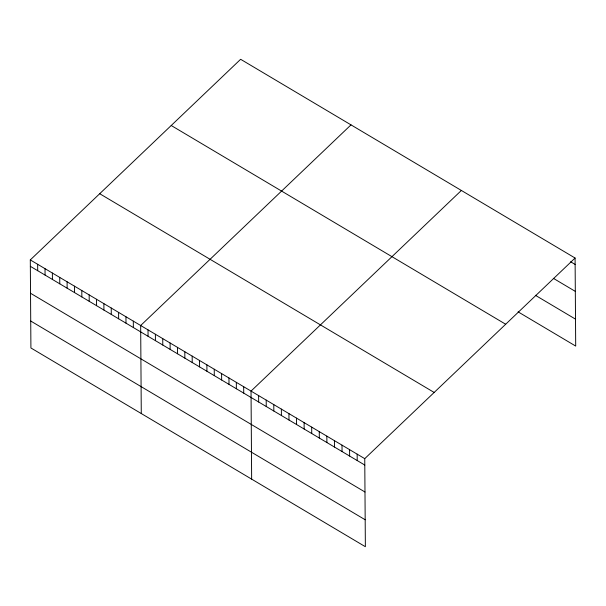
<?xml version="1.0" encoding="UTF-8"?>
<svg xmlns="http://www.w3.org/2000/svg" width="606" height="606" viewBox="0 0 606 606"><rect width="100%" height="100%" fill="white"/><g stroke="black" fill="none" stroke-linecap="round" stroke-linejoin="round"><path stroke-width="0.91" d="M575.086 258.035L364.751 458.659L365.365 546.71L30.914 347.965L30.3 259.921L240.635 59.29L575.086 258.035L575.7 346.079L518.085 311.848M351.003 124.874L140.668 325.505L141.281 413.55M461.371 190.458L251.035 391.09L251.649 479.134M570.579 261.739L575.132 264.443M553.331 278.321L575.321 291.388M535.333 295.266L575.511 319.142M171.225 125.503L505.677 324.24M99.71 193.715L434.161 392.453M30.3 259.921L364.751 458.659M30.345 266.329L364.797 465.067M30.535 293.266L364.986 492.011M30.724 321.029L365.176 519.766M357.169 454.159L357.214 460.568M349.586 449.652L349.632 456.06M342.011 445.145L342.057 451.553M334.429 440.638L334.474 447.054M326.846 436.138L326.892 442.547M319.264 431.631L319.309 438.04M311.689 427.124L311.726 433.54M304.106 422.624L304.151 429.033M296.523 418.117L296.569 424.526M288.941 413.61L288.986 420.019M281.358 409.111L281.404 415.519M273.783 404.603L273.829 411.012M266.201 400.096L266.246 406.505M258.618 395.589L258.664 402.005M243.68 386.719L243.726 393.127M236.325 382.341L236.37 388.757M228.962 377.97L229.007 384.378M221.607 373.599L221.652 380.007M214.251 369.228L214.289 375.637M206.888 364.857L206.934 371.266M199.533 360.479L199.579 366.895M192.178 356.108L192.216 362.517M184.815 351.738L184.86 358.146M177.46 347.367L177.505 353.775M170.104 342.996L170.142 349.404M162.741 338.618L162.787 345.034M155.386 334.247L155.431 340.655M148.023 329.876L148.069 336.285M133.312 321.135L133.358 327.543M125.95 316.756L125.995 323.172M118.594 312.385L118.64 318.794M111.239 308.015L111.284 314.423M103.876 303.644L103.921 310.052M96.521 299.273L96.566 305.682M89.165 294.895L89.211 301.311M81.802 290.524L81.848 296.932M74.447 286.153L74.493 292.562M67.092 281.782L67.137 288.191M59.729 277.412L59.774 283.82M52.374 273.033L52.419 279.449M45.018 268.663L45.064 275.071M37.655 264.292L37.701 270.7"/></g></svg>
